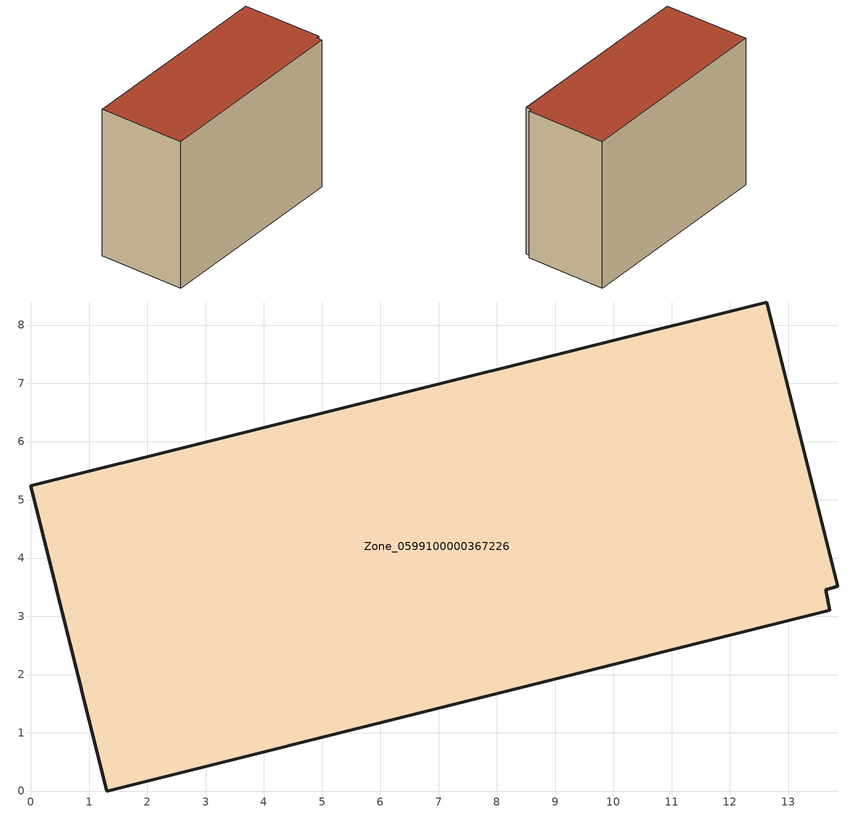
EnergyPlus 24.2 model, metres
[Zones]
Zone_0599100000367226
 floor ground (C_G): 13.85,3.52 13.65,3.45 13.72,3.1 1.31,0 0,5.24 12.64,8.39 z0
 wall outside (C_F): 13.85,3.52 12.64,8.39 0,5.24 1.31,0 13.72,3.1 13.65,3.45 13.85,3.52 z0:9.54
 roof outside (C_R): 13.65,3.45 13.85,3.52 12.64,8.39 0,5.24 1.31,0 13.72,3.1 z9.54
[BUILDING]
Pand.0599100000367226: North Axis=0; Terrain=City; Loads Convergence Tolerance Value=0.04; Temperature Convergence Tolerance Value=0.4; Solar Distribution=FullExterior; Maximum Number of Warmup Days=25; Minimum Number of Warmup Days=1
[Site:Location]
Rotterdam.The.Hague.AP_ZH_NLD Design_Conditions: Latitude=51.96; Longitude=4.45; Time Zone=1; Elevation=-4.5
[SITE:GROUNDTEMPERATURE:BUILDINGSURFACE]
18, 18, 18, 18, 18, 18, 18, 18, 18, 18, 18, 18
[MATERIAL] Thermal Absorptance=0.9; Solar Absorptance=0.7; Visible Absorptance=0.7
Name | Roughness | Thickness | Conductivity | Density | Specific Heat
G.TI.1992-2005 | MediumSmooth | 0.15 | 0.06 | 540 | 1210
F.TI.1992-2005 | Rough | 0.3 | 0.12 | 1920 | 840
R.TI.1992-2005 | MediumRough | 0.2 | 0.08 | 1500 | 1000
[CONSTRUCTION]
C_G: G.TI.1992-2005
C_F: F.TI.1992-2005
C_R: R.TI.1992-2005
[ZONE]
Zone_0599100000367226: Type=1; Multiplier=1; Ceiling Height=Autocalculate; Volume=Autocalculate; Floor Area=autocalculate; Part of Total Floor Area=Yes
[ZONEINFILTRATION:DESIGNFLOWRATE]
Infil_Zone_0599100000367226: Zone or ZoneList or Space or SpaceList=Zone_0599100000367226; Schedule=AlwaysOn; Design Flow Rate Calculation Method=Flow/Area; Flow Rate per Floor Area=0.0015; Constant Term Coefficient=1; Temperature Term Coefficient=0; Velocity Term Coefficient=0; Velocity Squared Term Coefficient=0
[HVACTEMPLATE:ZONE:IDEALLOADSAIRSYSTEM]
Zone_0599100000367226: Maximum Heating Supply Air Temperature=50; Minimum Cooling Supply Air Temperature=13; Maximum Heating Supply Air Humidity Ratio=0.0156; Minimum Cooling Supply Air Humidity Ratio=0.0077; Heating Limit=NoLimit; Cooling Limit=NoLimit; Dehumidification Control Type=ConstantSensibleHeatRatio; Cooling Sensible Heat Ratio=0.7; Dehumidification Setpoint=60; Humidification Control Type=None; Humidification Setpoint=30; Outdoor Air Method=None; Outdoor Air Flow Rate per Person=0.00944; Outdoor Air Flow Rate per Zone Floor Area=0; Outdoor Air Flow Rate per Zone=0; Demand Controlled Ventilation Type=None; Outdoor Air Economizer Type=NoEconomizer; Heat Recovery Type=None; Sensible Heat Recovery Effectiveness=0.7; Latent Heat Recovery Effectiveness=0.65
[ZONECONTROL:THERMOSTAT]
ThermostatControl_Zone_0599100000367226: Zone or ZoneList=Zone_0599100000367226; Control Type Schedule=DualSetpointControlType; Control 1=Thermostat_Zone_0599100000367226; Temperature Difference Between Cutout And Setpoint=0
[THERMOSTATSETPOINT:DUALSETPOINT]
Thermostat_Zone_0599100000367226: Heating Setpoint Temperature Schedule=HeatingSetpoint_Zone_0599100000367226; Cooling Setpoint Temperature Schedule=CoolingSetpoint_Zone_0599100000367226
[SCHEDULE:COMPACT]
HeatingSetpoint_Zone_0599100000367226: Through: 12/31, For: AllDays, Until: 24:00, 21
CoolingSetpoint_Zone_0599100000367226: Through: 12/31, For: AllDays, Until: 24:00, 24
DualSetpointControlType: Through: 12/31, For: AllDays, Until: 24:00, 4
AlwaysOn: Through: 12/31, For: AllDays, Until: 24:00, 1
